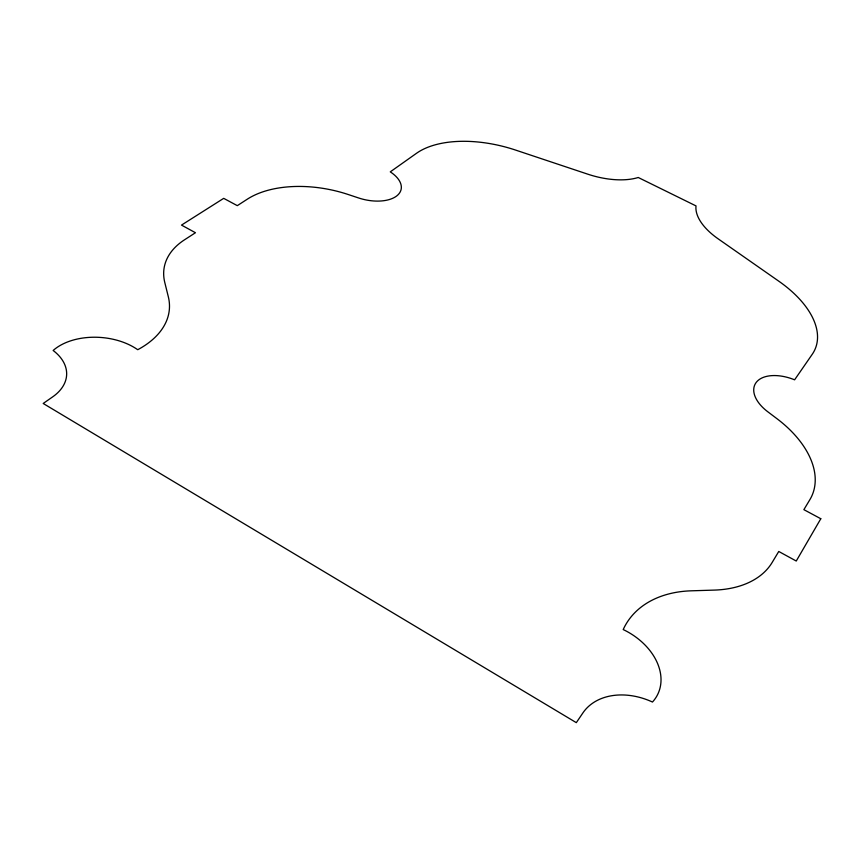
<?xml version="1.0" encoding="UTF-8"?>
<svg xmlns="http://www.w3.org/2000/svg" width="864" height="864" viewBox="0 0 864 864"><rect width="100%" height="100%" fill="white"/><g stroke="black" fill="none" stroke-linecap="round" stroke-linejoin="round"><path stroke-width="1.3" d="M820.8 518.735L796.252 561.028L778.756 551.47L772.178 562.421A104.188 67.478 23.9 0 1 714.269 590.101L691.33 590.814A117.731 82.48 29.7 0 0 623.203 629.554A58.968 43.276 25.6 0 1 652.471 702.032A62.078 46.872 29.5 0 0 582.876 712.962L576.31 722.65L43.2 403.477L52.672 396.868A56.797 35.543 1.9 0 0 53.147 350.482A54.799 34.711 4.4 0 1 137.722 349.715A105.354 62.878 4.5 0 0 168.318 296.752L164.786 282.496A96.638 57.326 9.9 0 1 184.55 239.782L195.458 232.729L181.505 225.094L223.7 198.353L237.308 205.654L247.342 199.163A91.368 51.991 11.6 0 1 348.17 194.497L358.679 197.986A33.491 17.982 12.8 0 0 397.105 195.631A33.491 17.982 12.8 0 0 390.28 171.86L416.578 153.241A93.366 49.496 15.6 0 1 515.516 150.055L587.779 174.172A57.661 28.382 17.4 0 0 638.237 177.487L696.017 205.913A59.692 29.83 20.8 0 0 718.114 238.81L778.885 281.254A98.01 53.557 21.4 0 1 812.236 354.305L794.61 379.814A36.515 20.822 24 0 0 756.605 381.942A36.515 20.822 24 0 0 767.718 411.718L777.006 418.727A98.712 60.318 23.7 0 1 809.87 499.673L803.876 509.652L820.8 518.735"/></g></svg>
